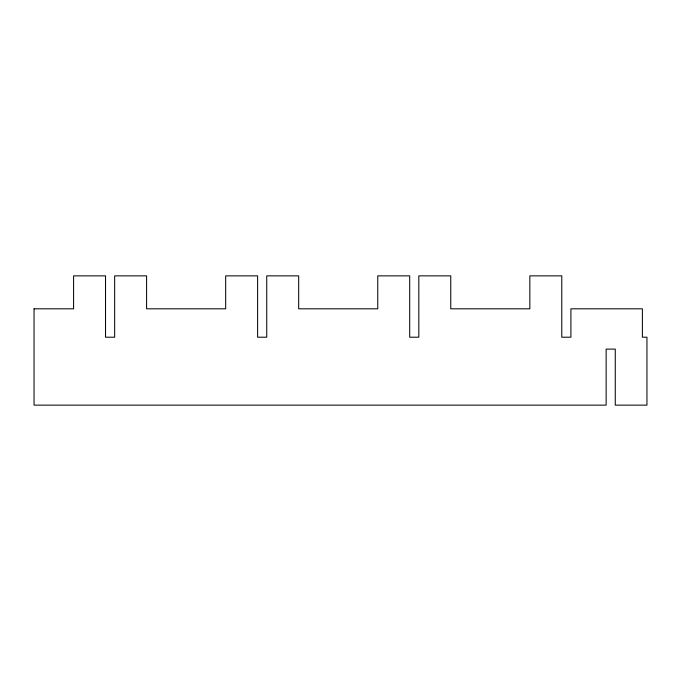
<?xml version="1.0" encoding="UTF-8"?>
<svg xmlns="http://www.w3.org/2000/svg" width="681" height="681" viewBox="0 0 681 681"><rect width="100%" height="100%" fill="white"/><g stroke="black" fill="none" stroke-linecap="round" stroke-linejoin="round"><path stroke-width="1.02" d="M34.05 308.816L34.05 405.135L606.141 405.135L606.141 349.115L615.266 349.115L615.266 405.135L646.95 405.135L646.95 337.206L642.387 337.206L642.387 308.816L570.908 308.816L570.908 337.206L561.782 337.206L561.782 275.865L529.844 275.865L529.844 308.816L450.762 308.816L450.762 275.865L418.824 275.865L418.824 337.206L409.698 337.206L409.698 275.865L377.759 275.865L377.759 308.816L298.678 308.816L298.678 275.865L266.739 275.865L266.739 337.206L257.614 337.206L257.614 275.865L225.675 275.865L225.675 308.816L146.594 308.816L146.594 275.865L114.655 275.865L114.655 337.206L105.529 337.206L105.529 275.865L73.591 275.865L73.591 308.816L34.05 308.816"/></g></svg>
